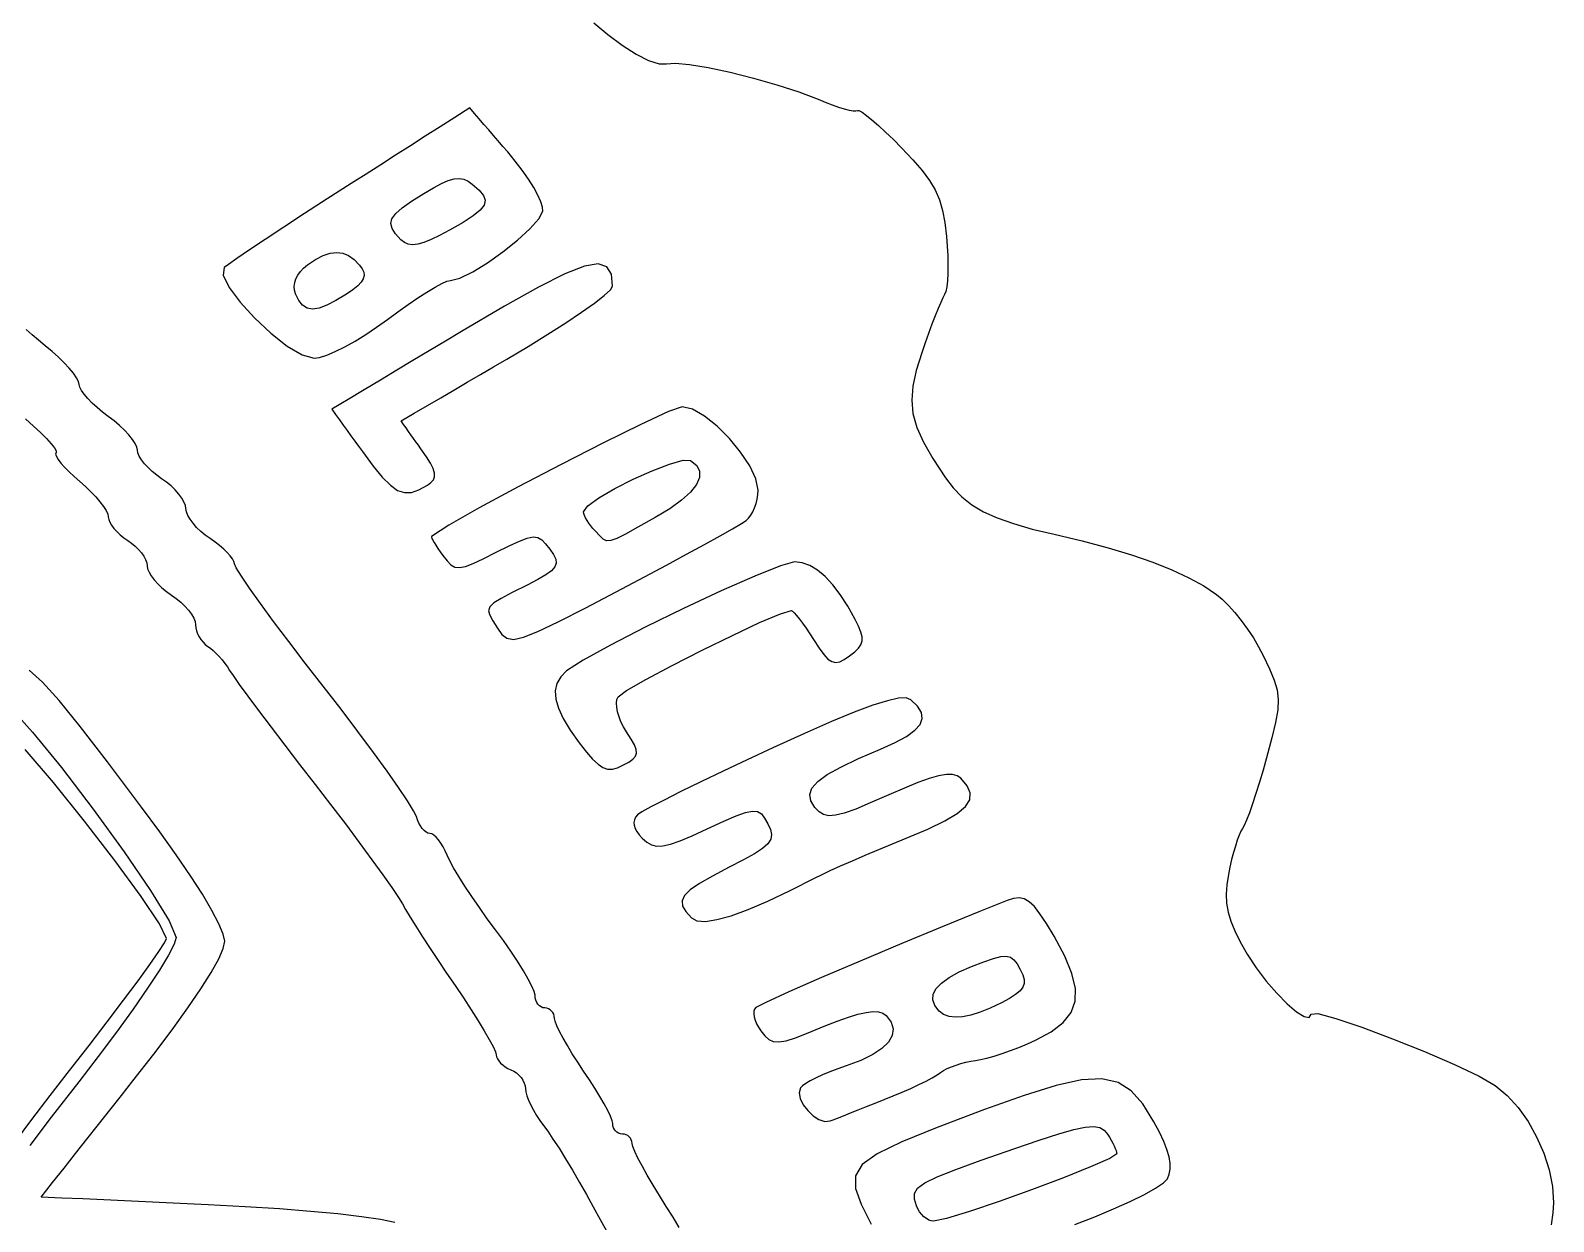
# Model space of a CAD drawing. Extents: x 7 to 348, y 3 to 340.
# Drawn here: x 286.73 to 331.05, y 244.68 to 279.35 of the extents above; entities that cross this region are included whole.
import ezdxf

# ---------------------------------------------------------------- set-up
doc = ezdxf.new("R2010")
doc.units = 0
doc.layers.get('0').update_dxf_attribs({"linetype": 'CONTINUOUS'})

msp = doc.modelspace()

# ---------------------------------------------------------------- linework, layer by layer
at = {"color": 7}
for points in [[(303.126662, 279.574466), (303.530607, 279.230197), (303.947167, 278.920413), (304.350999, 278.662645), (304.71673, 278.474431), (305.019047, 278.373311), (305.232604, 278.37681), (305.485052, 278.401194), (305.905987, 278.362347), (306.453949, 278.269984), (307.087369, 278.133811), (307.764702, 277.963535), (308.444491, 277.76887), (309.085135, 277.559517), (309.645177, 277.345189), (309.855433, 277.259653), (310.055951, 277.184241), (310.242049, 277.120292), (310.40904, 277.069139), (310.552183, 277.032123), (310.666821, 277.01059), (310.748214, 277.005848), (310.791677, 277.019254), (310.837933, 277.017278), (310.927341, 276.968251), (311.054623, 276.876684), (311.214502, 276.747017), (311.401756, 276.583692), (311.611081, 276.391154), (311.837253, 276.173846), (312.074969, 275.936206), (312.407229, 275.586705), (312.675849, 275.27518), (312.888588, 274.98641), (313.053123, 274.705184), (313.17716, 274.416287), (313.268374, 274.104505), (313.334499, 273.75462), (313.383239, 273.35142), (313.406663, 273.065933), (313.421056, 272.787682), (313.426419, 272.523603), (313.423314, 272.280647), (313.411743, 272.065751), (313.391987, 271.885857), (313.36433, 271.74791), (313.328826, 271.658849), (313.280905, 271.569847), (313.217546, 271.432072), (313.141459, 271.252452), (313.055353, 271.037918), (312.961994, 270.795399), (312.864063, 270.531823), (312.764297, 270.254125), (312.665435, 269.96923), (312.504201, 269.450864), (312.404661, 268.998256), (312.371331, 268.587557), (312.408782, 268.194907), (312.521473, 267.796455), (312.713977, 267.368346), (312.990809, 266.886722), (313.356512, 266.327733), (313.581979, 266.03125), (313.834738, 265.771665), (314.125314, 265.543517), (314.464178, 265.341338), (314.861801, 265.159672), (315.328681, 264.993051), (315.875289, 264.836017), (316.512095, 264.683103), (317.333418, 264.489547), (318.085682, 264.289993), (318.770522, 264.083838), (319.38952, 263.870484), (319.944369, 263.64932), (320.436677, 263.419752), (320.868054, 263.181176), (321.240136, 262.932987), (321.408086, 262.79323), (321.587721, 262.615402), (321.773479, 262.406792), (321.959831, 262.174681), (322.14113, 261.926356), (322.311818, 261.6691), (322.466363, 261.410197), (322.599149, 261.156934), (322.785839, 260.763115), (322.920515, 260.440171), (323.004279, 260.155706), (323.038117, 259.877322), (323.023159, 259.572629), (322.960337, 259.209225), (322.850722, 258.754718), (322.695415, 258.176715), (322.593448, 257.813851), (322.489929, 257.464192), (322.387736, 257.136193), (322.289692, 256.838299), (322.198704, 256.578962), (322.117621, 256.366629), (322.049295, 256.209751), (321.996633, 256.116775), (321.949868, 256.038603), (321.898476, 255.924153), (321.844148, 255.778899), (321.78855, 255.608312), (321.733376, 255.417872), (321.68029, 255.213049), (321.630985, 254.999319), (321.587128, 254.782155), (321.540138, 254.47963), (321.520665, 254.204099), (321.531389, 253.943797), (321.575077, 253.686963), (321.654523, 253.42183), (321.772548, 253.136638), (321.931863, 252.819618), (322.135288, 252.459012), (322.391377, 252.064028), (322.68438, 251.678769), (322.992397, 251.32375), (323.293557, 251.019495), (323.565901, 250.78652), (323.787558, 250.64535), (323.936628, 250.616501), (323.991182, 250.720495), (324.187467, 250.732009), (324.711921, 250.591166), (325.468079, 250.335405), (326.359393, 250.002168), (327.289343, 249.628901), (328.161382, 249.253046), (328.879017, 248.912046), (329.345727, 248.643342), (329.693595, 248.351685), (330.015271, 247.996161), (330.304521, 247.589284), (330.555134, 247.143565), (330.760874, 246.671512), (330.915532, 246.185635), (331.012899, 245.698449), (331.046737, 245.222461), (331.028957, 244.929724), (330.975589, 244.5853)], [(297.115174, 270.934547), (297.421046, 271.161264), (297.720089, 271.373143), (298.004766, 271.565517), (298.267572, 271.733721), (298.500998, 271.873097), (298.697481, 271.978978), (298.849542, 272.046697), (298.949618, 272.071589), (299.225208, 272.142856), (299.597403, 272.325248), (300.02655, 272.589015), (300.472941, 272.904416), (300.896923, 273.241699), (301.258845, 273.571121), (301.519026, 273.862933), (301.637785, 274.087387), (301.632422, 274.203408), (301.583824, 274.362105), (301.496109, 274.556392), (301.373455, 274.779192), (301.220011, 275.023425), (301.040038, 275.282005), (300.837656, 275.547853), (300.617072, 275.813884), (300.478726, 275.973743), (300.340353, 276.133602), (300.202007, 276.293459), (300.063662, 276.453318), (299.925288, 276.613177), (299.786943, 276.773033), (299.64857, 276.932892), (299.510224, 277.092751), (299.079412, 276.817715), (298.648572, 276.542681), (298.217759, 276.267644), (297.786919, 275.99261), (297.356107, 275.717573), (296.925266, 275.442536), (296.494454, 275.167502), (296.063614, 274.892465), (295.366214, 274.445439), (294.705899, 274.01868), (294.097766, 273.622217), (293.557, 273.266092), (293.098728, 272.960332), (292.738133, 272.71498), (292.490313, 272.540067), (292.370454, 272.445632), (292.341808, 272.22242), (292.510492, 271.871719), (292.828585, 271.442016), (293.248108, 270.981805), (293.721113, 270.539571), (294.19962, 270.163806), (294.635682, 269.903002), (294.981376, 269.80565), (295.141565, 269.828876), (295.349676, 269.895055), (295.596987, 269.999547), (295.87475, 270.137721), (296.174188, 270.30494), (296.486552, 270.496572), (296.80312, 270.707982), (297.115174, 270.934547)], [(297.509918, 273.256304), (297.349898, 273.43135), (297.250019, 273.58568), (297.214996, 273.72877), (297.249455, 273.870093), (297.35811, 274.01912), (297.545591, 274.185324), (297.81658, 274.378174), (298.175736, 274.607147), (298.452794, 274.772388), (298.687349, 274.897452), (298.886287, 274.983657), (299.056496, 275.032315), (299.204775, 275.044733), (299.338012, 275.022239), (299.463093, 274.966162), (299.586848, 274.877807), (299.782456, 274.702146), (299.908214, 274.548487), (299.959183, 274.40693), (299.93051, 274.267566), (299.817282, 274.120497), (299.614534, 273.95582), (299.317438, 273.76363), (298.921029, 273.534025), (298.633868, 273.378639), (298.387911, 273.259615), (298.178361, 273.176004), (298.000505, 273.126869), (297.849516, 273.111262), (297.720597, 273.128252), (297.608978, 273.176901), (297.509918, 273.256304)], [(294.444166, 271.679701), (294.414561, 271.788063), (294.406941, 271.898943), (294.42077, 272.010719), (294.455483, 272.121774), (294.510347, 272.230486), (294.584628, 272.335236), (294.677733, 272.434403), (294.788957, 272.526368), (295.028225, 272.685778), (295.248894, 272.799474), (295.45311, 272.86745), (295.643102, 272.889689), (295.820959, 272.866208), (295.988881, 272.796979), (296.148986, 272.681996), (296.303474, 272.521259), (296.382073, 272.412446), (296.427765, 272.311427), (296.439054, 272.214735), (296.4145, 272.118895), (296.35227, 272.020434), (296.250924, 271.915879), (296.108967, 271.801757), (295.924788, 271.674593), (295.615812, 271.484045), (295.350946, 271.348093), (295.125846, 271.266751), (294.936108, 271.240024), (294.777442, 271.267936), (294.645447, 271.350511), (294.535775, 271.487756), (294.444166, 271.679701)], [(298.278324, 266.110697), (298.38317, 266.187778), (298.453528, 266.268804), (298.488298, 266.359744), (298.485475, 266.466566), (298.446021, 266.595239), (298.367902, 266.751729), (298.250046, 266.942003), (298.091437, 267.172031), (298.019103, 267.273608), (297.94677, 267.375186), (297.874436, 267.476763), (297.802131, 267.578338), (297.729797, 267.679915), (297.657464, 267.781492), (297.58513, 267.88307), (297.512796, 267.984647), (297.897635, 268.209217), (298.282445, 268.433784), (298.667283, 268.658354), (299.052121, 268.882921), (299.436931, 269.107491), (299.821769, 269.332061), (300.206579, 269.556628), (300.591418, 269.781198), (301.209851, 270.148758), (301.786798, 270.504559), (302.309615, 270.83989), (302.765714, 271.146039), (303.142424, 271.414299), (303.42713, 271.635962), (303.607244, 271.802315), (303.670067, 271.904652), (303.631995, 272.254235), (303.500282, 272.472616), (303.248709, 272.55194), (302.851058, 272.484353), (302.281138, 272.261996), (301.512704, 271.877014), (300.519564, 271.321553), (299.275472, 270.587758), (298.803427, 270.305005), (298.331382, 270.022252), (297.859337, 269.739502), (297.387292, 269.456749), (296.915219, 269.173997), (296.443174, 268.891247), (295.971129, 268.608494), (295.499084, 268.325741), (295.610054, 268.171216), (295.721024, 268.016691), (295.831994, 267.862166), (295.942964, 267.707641), (296.053962, 267.553113), (296.164931, 267.398587), (296.275901, 267.244062), (296.386871, 267.089537), (296.700363, 266.666785), (296.968108, 266.342117), (297.201957, 266.109408), (297.413793, 265.962525), (297.615384, 265.895345), (297.818612, 265.901723), (298.035303, 265.975552), (298.278324, 266.110697)], [(305.607353, 244.51065), (305.428876, 244.80257), (305.231602, 245.115478), (305.03145, 245.434036), (304.844704, 245.742141), (304.675484, 246.032271), (304.527853, 246.296897), (304.405933, 246.528503), (304.313788, 246.719556), (304.255509, 246.862538), (304.235189, 246.949922), (304.229544, 247.005515), (304.213175, 247.057376), (304.187211, 247.104374), (304.152695, 247.14537), (304.11087, 247.179234), (304.062948, 247.204831), (304.01006, 247.221031), (303.953333, 247.226667), (303.896635, 247.232819), (303.843746, 247.250486), (303.795825, 247.278398), (303.754028, 247.315344), (303.719484, 247.360073), (303.69352, 247.411347), (303.677151, 247.46793), (303.671506, 247.52858), (303.654291, 247.614347), (303.604761, 247.742916), (303.526444, 247.907996), (303.422868, 248.103303), (303.297421, 248.322552), (303.153628, 248.559458), (302.994963, 248.807735), (302.824444, 249.061111), (302.654377, 249.314473), (302.495712, 249.56275), (302.35192, 249.799656), (302.2265, 250.018906), (302.122896, 250.214212), (302.04458, 250.379292), (301.99505, 250.507861), (301.977834, 250.593629), (301.97219, 250.654278), (301.955821, 250.710861), (301.929856, 250.762135), (301.895341, 250.806864), (301.853515, 250.84381), (301.805594, 250.871722), (301.752706, 250.889389), (301.695556, 250.895556), (301.638857, 250.903147), (301.585969, 250.924935), (301.538047, 250.959372), (301.49625, 251.004934), (301.461706, 251.060097), (301.435742, 251.123334), (301.419373, 251.193114), (301.413728, 251.267914), (301.390304, 251.373996), (301.322768, 251.533431), (301.216004, 251.738407), (301.074723, 251.981106), (300.903668, 252.253722), (300.707608, 252.548438), (300.491229, 252.85744), (300.259298, 253.172914), (300.022288, 253.49375), (299.791318, 253.818113), (299.572172, 254.13712), (299.370581, 254.441873), (299.192329, 254.723482), (299.043175, 254.97306), (298.928875, 255.181712), (298.855186, 255.340553), (298.799814, 255.468112), (298.738064, 255.587111), (298.671968, 255.69495), (298.603642, 255.789021), (298.535118, 255.866722), (298.468514, 255.925447), (298.405889, 255.962593), (298.349331, 255.975547), (298.295116, 255.985622), (298.239236, 256.014514), (298.1833, 256.060188), (298.128944, 256.120621), (298.077721, 256.19379), (298.031267, 256.277663), (297.991135, 256.370218), (297.95899, 256.46943), (297.879403, 256.635972), (297.703381, 256.921494), (297.442015, 257.310444), (297.106453, 257.787267), (296.707842, 258.336401), (296.257303, 258.942295), (295.765982, 259.589391), (295.244972, 260.262133), (294.726699, 260.930246), (294.243224, 261.564072), (293.805074, 262.148989), (293.42286, 262.670369), (293.107166, 263.113585), (292.868548, 263.464015), (292.717643, 263.707031), (292.664981, 263.828008), (292.650587, 263.89109), (292.609298, 263.968179), (292.544048, 264.056286), (292.457717, 264.15242), (292.35321, 264.253585), (292.233378, 264.356794), (292.101157, 264.459051), (291.959425, 264.557366), (291.817693, 264.658608), (291.685472, 264.769244), (291.56564, 264.885701), (291.461134, 265.004395), (291.374802, 265.121751), (291.309552, 265.234189), (291.268263, 265.338125), (291.253333, 265.43), (291.23894, 265.521861), (291.197651, 265.625797), (291.132401, 265.738235), (291.046069, 265.855588), (290.941562, 265.974285), (290.821731, 266.090741), (290.68951, 266.201378), (290.547778, 266.30262), (290.406046, 266.403071), (290.273825, 266.511447), (290.153993, 266.624328), (290.049486, 266.738292), (289.963154, 266.849919), (289.897905, 266.955789), (289.856616, 267.052481), (289.842222, 267.136575), (289.825007, 267.223539), (289.775477, 267.328452), (289.69716, 267.447324), (289.593584, 267.576153), (289.468137, 267.710945), (289.324344, 267.847699), (289.165679, 267.982421), (288.995556, 268.111111), (288.825488, 268.239026), (288.666823, 268.371518), (288.523031, 268.504749), (288.397611, 268.634879), (288.294008, 268.758063), (288.215691, 268.870464), (288.166161, 268.96824), (288.148945, 269.04755), (288.128908, 269.130642), (288.071108, 269.239255), (287.979753, 269.368789), (287.858906, 269.514645), (287.712573, 269.672218), (287.54482, 269.836911), (287.359711, 270.004125), (287.16128, 270.169253), (286.962794, 270.33165), (286.777486, 270.491026), (286.609395, 270.643336)], [(307.551667, 265.086267), (307.622533, 265.153264), (307.688657, 265.23976), (307.748545, 265.342144), (307.800812, 265.456811), (307.843992, 265.580148), (307.876617, 265.708548), (307.89722, 265.838404), (307.904275, 265.966104), (307.838574, 266.295152), (307.65925, 266.67561), (307.393058, 267.078104), (307.066724, 267.473275), (306.707004, 267.831751), (306.340595, 268.124161), (305.99428, 268.321147), (305.694729, 268.393333), (305.299279, 268.254469), (304.491559, 267.883544), (303.404016, 267.349049), (302.16904, 266.719485), (300.918993, 266.063346), (299.786266, 265.449126), (298.903249, 264.945326), (298.402361, 264.620437), (298.399539, 264.602347), (298.412521, 264.565263), (298.43905, 264.511434), (298.477855, 264.443123), (298.527555, 264.362582), (298.586793, 264.27207), (298.654216, 264.173843), (298.728497, 264.070163), (298.85211, 263.909017), (298.963814, 263.795267), (299.079666, 263.729837), (299.215697, 263.713666), (299.388022, 263.747662), (299.612699, 263.832766), (299.905759, 263.969904), (300.284444, 264.16), (300.662142, 264.350187), (300.955343, 264.487378), (301.180105, 264.572496), (301.352599, 264.60647), (301.488941, 264.590214), (301.605244, 264.524668), (301.717625, 264.410749), (301.842198, 264.249383), (301.949048, 264.09219), (302.012406, 263.959481), (302.027082, 263.842861), (301.987514, 263.733938), (301.888511, 263.62432), (301.724737, 263.505609), (301.490888, 263.369417), (301.181629, 263.20735), (300.744834, 262.985321), (300.426346, 262.817252), (300.214058, 262.685397), (300.095864, 262.572009), (300.059598, 262.459343), (300.093182, 262.329656), (300.184453, 262.1652), (300.321303, 261.94823), (300.446694, 261.768765), (300.587664, 261.656858), (300.783075, 261.62484), (301.071901, 261.685044), (301.492976, 261.849799), (302.085276, 262.131437), (302.887719, 262.542288), (303.939166, 263.094682), (304.601203, 263.44571), (305.232731, 263.783911), (305.818935, 264.101112), (306.345026, 264.389148), (306.796186, 264.639848), (307.157543, 264.845046), (307.414366, 264.996574), (307.551667, 265.086267)], [(286.585214, 268.040069), (286.817878, 267.834425), (287.023138, 267.642508), (287.196338, 267.469218), (287.332736, 267.319448), (287.427704, 267.198101), (287.476472, 267.110073), (287.47365, 267.060264), (287.462361, 267.017682), (287.484656, 266.950369), (287.537573, 266.861768), (287.618373, 266.755328), (287.724235, 266.634492), (287.852335, 266.502708), (287.999825, 266.36342), (288.163881, 266.22008), (288.330815, 266.072873), (288.486573, 265.922505), (288.627685, 265.773203), (288.750818, 265.629188), (288.852503, 265.494684), (288.929352, 265.373913), (288.977951, 265.271099), (288.994884, 265.190465), (289.006455, 265.11691), (289.039475, 265.034379), (289.091686, 264.945677), (289.160746, 264.853602), (289.244368, 264.760957), (289.340211, 264.670544), (289.445988, 264.585158), (289.559385, 264.507606), (289.672782, 264.428866), (289.778559, 264.340082), (289.874401, 264.244293), (289.958024, 264.144536), (290.027083, 264.04385), (290.079295, 263.945278), (290.112315, 263.851854), (290.123886, 263.766623), (290.138279, 263.679148), (290.179568, 263.579304), (290.244818, 263.470575), (290.33115, 263.356455), (290.435657, 263.240434), (290.555488, 263.125996), (290.687709, 263.016637), (290.829441, 262.915842), (290.971173, 262.814755), (291.103394, 262.704556), (291.223226, 262.588797), (291.327733, 262.47102), (291.414065, 262.354778), (291.479314, 262.243619), (291.520603, 262.141091), (291.534997, 262.05074), (291.542052, 261.965218), (291.562655, 261.87653), (291.595279, 261.787252), (291.638459, 261.699963), (291.690727, 261.617241), (291.750615, 261.541662), (291.816739, 261.475803), (291.887605, 261.422245), (291.964229, 261.367243), (292.046863, 261.297241), (292.132856, 261.215114), (292.219668, 261.123725), (292.304645, 261.025943), (292.385191, 260.924637), (292.45871, 260.822676), (292.522605, 260.722927), (292.62429, 260.56974), (292.806154, 260.314625), (293.057981, 259.971186), (293.369554, 259.553031), (293.730714, 259.073767), (294.131215, 258.547002), (294.560899, 257.986342), (295.009519, 257.405396), (295.459269, 256.821182), (295.892169, 256.251164), (296.297807, 255.709605), (296.665712, 255.210771), (296.98547, 254.768921), (297.246667, 254.398321), (297.43886, 254.113229), (297.551636, 253.927913), (297.643838, 253.764955), (297.777131, 253.543947), (297.945138, 253.274656), (298.14165, 252.966854), (298.360315, 252.630309), (298.59487, 252.274794), (298.838993, 251.910078), (299.086389, 251.54593), (299.326898, 251.189252), (299.551293, 250.845948), (299.754634, 250.524288), (299.932011, 250.232538), (300.078513, 249.978967), (300.189228, 249.771844), (300.259276, 249.619436), (300.283829, 249.530013), (300.292578, 249.472959), (300.317414, 249.413323), (300.356558, 249.352871), (300.408346, 249.293362), (300.471055, 249.236564), (300.542966, 249.184235), (300.622298, 249.138145), (300.707332, 249.100051), (300.792365, 249.059374), (300.871698, 249.005876), (300.943608, 248.941837), (301.006318, 248.869546), (301.058106, 248.79128), (301.09725, 248.709323), (301.122086, 248.62596), (301.130835, 248.543472), (301.141559, 248.450561), (301.172349, 248.337331), (301.221033, 248.208152), (301.285436, 248.067405), (301.363414, 247.91947), (301.452794, 247.768718), (301.55143, 247.61953), (301.657179, 247.476282), (301.781752, 247.306517), (301.934349, 247.081332), (302.109073, 246.81043), (302.29994, 246.503516), (302.501023, 246.170302), (302.706397, 245.820487), (302.910076, 245.463781), (303.106164, 245.109889), (303.31086, 244.735174), (303.539234, 244.318783)], [(303.163111, 264.780889), (303.095067, 264.853431), (303.031624, 264.929826), (302.974107, 265.007781), (302.923928, 265.084997), (302.882498, 265.159182), (302.851171, 265.228036), (302.831415, 265.289267), (302.824642, 265.340578), (302.945828, 265.509846), (303.267985, 265.743732), (303.728882, 266.012425), (304.266431, 266.286115), (304.818457, 266.534985), (305.32276, 266.729227), (305.717222, 266.839025), (305.93967, 266.834566), (306.115071, 266.687441), (306.20129, 266.519558), (306.198468, 266.332623), (306.109568, 266.128342), (305.934674, 265.908423), (305.674889, 265.674571), (305.331227, 265.428493), (304.904789, 265.171899), (304.407288, 264.892118), (304.04514, 264.690753), (303.790632, 264.561585), (303.616078, 264.498387), (303.493678, 264.494944), (303.395747, 264.545027), (303.294542, 264.642414), (303.163111, 264.780889)], [(304.070117, 258.936408), (303.984378, 259.080406), (303.912439, 259.2278), (303.855318, 259.374428), (303.814028, 259.516138), (303.789475, 259.648762), (303.782702, 259.768145), (303.794837, 259.870126), (303.826785, 259.950548), (304.075987, 260.136129), (304.632473, 260.457521), (305.396985, 260.865236), (306.270406, 261.309787), (307.153536, 261.741694), (307.947201, 262.111465), (308.552201, 262.369619), (308.869419, 262.466667), (308.902128, 262.449366), (308.953803, 262.399777), (309.021847, 262.321379), (309.10355, 262.217645), (309.196317, 262.092059), (309.297493, 261.948092), (309.404427, 261.789223), (309.514466, 261.61893), (309.677252, 261.36979), (309.814976, 261.182206), (309.935711, 261.052572), (310.047442, 260.977281), (310.158299, 260.952728), (310.27624, 260.975306), (310.409364, 261.041394), (310.565687, 261.147393), (310.712076, 261.261699), (310.820195, 261.366785), (310.891118, 261.469849), (310.925944, 261.57809), (310.925746, 261.698709), (310.891626, 261.8389), (310.824654, 262.005866), (310.725933, 262.206802), (310.511134, 262.593294), (310.293314, 262.930296), (310.073181, 263.217183), (309.851411, 263.453321), (309.628625, 263.638081), (309.4055, 263.770835), (309.182742, 263.850947), (308.960972, 263.877786), (308.557366, 263.766492), (307.810803, 263.467898), (306.832, 263.034947), (305.731728, 262.52058), (304.620704, 261.977734), (303.609643, 261.459348), (302.809289, 261.018364), (302.330358, 260.707722), (302.159726, 260.535807), (302.050027, 260.343678), (302.001738, 260.128568), (302.015285, 259.8877), (302.091316, 259.618299), (302.230226, 259.317594), (302.432494, 258.982808), (302.69863, 258.611167), (302.907954, 258.345438), (303.087447, 258.140231), (303.244843, 257.99161), (303.387816, 257.895638), (303.523989, 257.848374), (303.661064, 257.845834), (303.806719, 257.884176), (303.96863, 257.959411), (304.137116, 258.053922), (304.259178, 258.138038), (304.335773, 258.220901), (304.367833, 258.311653), (304.356262, 258.419433), (304.302132, 258.553387), (304.206317, 258.722653), (304.070117, 258.936408)], [(297.331186, 244.648259), (296.912623, 244.734551), (296.357802, 244.818563), (295.676941, 244.899205), (294.880284, 244.9754), (293.977991, 245.046063), (292.980279, 245.110107), (291.897364, 245.166453), (291.289966, 245.194675), (290.682539, 245.222897), (290.075112, 245.25112), (289.467713, 245.279342), (288.860315, 245.307564), (288.252888, 245.335786), (287.645461, 245.364008), (287.038062, 245.392231), (287.372072, 245.814537), (287.706082, 246.236843), (288.040092, 246.659149), (288.374102, 247.081458), (288.708112, 247.503764), (289.042122, 247.92607), (289.376132, 248.348376), (289.710142, 248.770682), (290.319601, 249.552629), (290.854469, 250.262703), (291.312685, 250.897774), (291.692245, 251.454706), (291.991006, 251.930357), (292.20699, 252.321599), (292.338054, 252.625296), (292.382222, 252.838311), (292.339748, 253.046964), (292.215006, 253.348609), (292.012031, 253.736695), (291.734917, 254.204682), (291.387671, 254.746021), (290.974357, 255.35417), (290.49901, 256.022582), (289.965694, 256.744716), (288.969478, 258.063805), (288.180865, 259.084366), (287.562657, 259.844193), (287.077658, 260.381098), (286.688728, 260.732885)], [(309.563798, 254.681581), (309.751222, 254.775188), (310.001271, 254.892776), (310.303023, 255.029603), (310.645697, 255.180939), (311.0184, 255.34204), (311.410294, 255.508173), (311.810569, 255.674597), (312.208333, 255.836578), (312.839806, 256.102719), (313.3344, 256.340669), (313.698749, 256.55776), (313.939513, 256.761319), (314.063408, 256.958674), (314.076955, 257.157158), (313.987039, 257.364095), (313.800208, 257.586816), (313.697846, 257.65572), (313.559472, 257.689759), (313.380233, 257.687784), (313.155274, 257.64871), (312.879768, 257.57139), (312.548891, 257.454696), (312.157759, 257.297507), (311.701575, 257.098693), (311.166877, 256.862679), (310.74185, 256.686716), (310.409675, 256.567937), (310.153643, 256.50348), (309.957018, 256.49047), (309.802982, 256.526053), (309.674853, 256.607361), (309.55584, 256.731522), (309.435218, 256.922818), (309.403722, 257.108096), (309.468153, 257.293406), (309.635342, 257.484793), (309.912032, 257.688294), (310.305055, 257.909966), (310.821183, 258.155844), (311.467246, 258.431975), (311.892781, 258.621296), (312.224843, 258.802248), (312.465099, 258.977615), (312.61527, 259.150177), (312.677076, 259.322711), (312.652241, 259.497999), (312.542428, 259.678822), (312.34936, 259.867959), (312.212115, 259.918711), (311.986337, 259.91047), (311.664068, 259.840476), (311.237404, 259.705955), (310.69836, 259.504146), (310.039032, 259.232284), (309.251463, 258.887601), (308.327693, 258.467329), (307.585166, 258.121872), (306.881812, 257.78933), (306.233774, 257.477709), (305.657194, 257.195024), (305.168244, 256.949284), (304.783067, 256.748509), (304.517834, 256.6007), (304.388689, 256.51388), (304.335095, 256.448422), (304.302301, 256.375958), (304.290166, 256.297309), (304.29835, 256.213283), (304.326883, 256.124702), (304.375538, 256.032378), (304.444118, 255.937125), (304.532453, 255.839762), (304.6649, 255.722264), (304.798843, 255.643956), (304.948336, 255.606852), (305.127519, 255.612976), (305.350474, 255.664327), (305.631314, 255.762921), (305.984092, 255.910783), (306.422975, 256.109922), (306.900298, 256.329036), (307.266142, 256.487538), (307.539616, 256.586959), (307.739796, 256.628827), (307.885818, 256.614659), (307.996788, 256.546011), (308.091784, 256.424399), (308.18994, 256.251352), (308.265181, 256.086774), (308.295096, 255.942555), (308.27139, 255.809519), (308.186046, 255.67848), (308.030795, 255.540259), (307.797369, 255.385674), (307.47764, 255.205543), (307.063338, 254.990687), (306.570775, 254.734147), (306.194799, 254.518569), (305.92776, 254.33379), (305.762124, 254.169638), (305.690214, 254.015946), (305.704607, 253.862541), (305.79743, 253.699256), (305.961232, 253.515921), (306.121364, 253.433337), (306.368337, 253.417251), (306.700202, 253.467029), (307.114984, 253.582035), (307.610679, 253.761627), (308.18534, 254.005167), (308.836991, 254.312019), (309.563798, 254.681581)], [(286.140737, 259.649318), (286.793573, 258.926756), (287.633466, 257.891232), (288.555599, 256.683493), (289.455211, 255.444272), (290.227512, 254.314317), (290.767742, 253.434365), (290.971111, 252.945155), (290.913171, 252.754457), (290.747168, 252.433768), (290.484701, 252.000314), (290.137398, 251.471331), (289.716944, 250.86404), (289.234965, 250.195673), (288.703089, 249.483457), (288.132972, 248.744624), (287.335355, 247.720194), (286.707665, 246.894361)], [(286.291556, 247.004913), (286.770854, 247.649368), (287.299739, 248.344831), (287.866667, 249.07507), (288.433595, 249.802921), (288.962479, 250.491543), (289.441777, 251.125177), (289.859861, 251.688069), (290.205188, 252.164458), (290.466187, 252.538588), (290.631287, 252.794697), (290.688889, 252.917031), (290.487326, 253.344339), (289.952458, 254.14478), (289.18916, 255.185573), (288.302164, 256.333935), (287.396287, 257.457087), (286.576375, 258.422247)], [(311.573333, 248.228149), (311.835998, 248.33422), (312.095614, 248.444456), (312.345437, 248.55564), (312.578806, 248.664552), (312.788949, 248.76797), (312.969148, 248.862681), (313.112686, 248.945456), (313.212819, 249.013085), (313.300138, 249.071929), (313.406931, 249.129522), (313.529049, 249.184417), (313.66237, 249.235158), (313.802691, 249.280291), (313.945919, 249.318362), (314.087849, 249.347919), (314.224388, 249.367506), (314.375913, 249.391861), (314.56091, 249.435064), (314.772153, 249.494709), (315.002474, 249.568386), (315.244762, 249.653682), (315.49182, 249.748192), (315.736478, 249.849502), (315.971569, 249.955202), (316.43416, 250.204712), (316.780108, 250.470168), (317.011332, 250.762104), (317.129696, 251.091042), (317.137034, 251.467513), (317.035265, 251.902045), (316.826251, 252.405162), (316.511855, 252.987395), (316.291496, 253.353655), (316.104242, 253.637934), (315.940779, 253.847326), (315.791765, 253.988934), (315.647804, 254.069856), (315.499637, 254.097203), (315.337839, 254.07804), (315.153096, 254.019496), (314.320259, 253.692211), (313.262377, 253.261709), (312.080261, 252.770807), (310.874636, 252.26233), (309.74634, 251.779089), (308.796069, 251.363915), (308.124662, 251.059617), (307.832845, 250.909023), (307.797426, 250.86187), (307.778517, 250.79853), (307.775412, 250.721774), (307.78783, 250.634373), (307.814924, 250.539095), (307.856128, 250.438711), (307.910907, 250.335988), (307.978584, 250.233699), (308.097484, 250.082533), (308.212518, 249.976654), (308.341691, 249.91732), (308.502897, 249.905777), (308.71414, 249.943281), (308.993314, 250.031081), (309.358425, 250.170428), (309.827394, 250.362573), (310.203286, 250.512947), (310.529309, 250.630377), (310.808765, 250.715436), (311.044985, 250.768708), (311.241299, 250.790778), (311.401037, 250.782198), (311.527472, 250.74357), (311.623992, 250.67547), (311.771115, 250.482783), (311.831284, 250.288476), (311.806167, 250.094671), (311.697455, 249.903488), (311.506814, 249.717055), (311.235937, 249.537494), (310.886489, 249.366921), (310.460192, 249.207466), (310.221461, 249.124704), (309.992804, 249.037839), (309.779614, 248.949458), (309.587307, 248.862159), (309.421389, 248.77853), (309.28722, 248.701165), (309.190249, 248.632653), (309.135921, 248.575587), (309.097228, 248.430398), (309.128866, 248.259879), (309.216524, 248.080129), (309.345951, 247.907243), (309.502838, 247.757312), (309.672962, 247.646433), (309.841985, 247.590699), (309.995683, 247.606193), (310.083398, 247.641082), (310.215308, 247.693318), (310.385008, 247.760349), (310.585979, 247.839625), (310.811757, 247.928596), (311.055851, 248.024706), (311.311854, 248.125409), (311.573333, 248.228149)], [(313.172602, 250.801482), (313.043655, 250.966258), (312.985771, 251.131149), (312.998753, 251.295761), (313.082178, 251.459695), (313.23582, 251.62256), (313.459396, 251.783954), (313.752625, 251.943489), (314.115224, 252.100763), (314.471812, 252.238123), (314.749378, 252.33481), (314.96175, 252.389953), (315.122842, 252.402681), (315.246427, 252.372137), (315.346447, 252.297444), (315.436702, 252.177739), (315.531077, 252.012156), (315.604003, 251.858185), (315.642808, 251.724933), (315.645631, 251.606789), (315.606515, 251.498148), (315.523598, 251.393393), (315.393719, 251.286916), (315.213661, 251.17311), (314.980207, 251.046361), (314.657034, 250.890072), (314.361435, 250.769653), (314.093521, 250.685128), (313.853407, 250.636507), (313.641288, 250.623807), (313.457251, 250.647062), (313.301465, 250.706278), (313.172602, 250.801482)], [(317.116742, 244.58934), (317.7032, 244.820505), (318.245123, 245.048642), (318.728852, 245.267359), (319.140896, 245.470262), (319.467597, 245.650961), (319.695407, 245.803062), (319.810723, 245.920173), (319.867393, 246.05376), (319.895333, 246.203038), (319.892511, 246.370828), (319.86062, 246.559939), (319.797882, 246.773184), (319.703648, 247.013374), (319.577212, 247.283328), (319.417954, 247.585854), (319.096277, 248.107135), (318.760179, 248.487034), (318.374832, 248.72803), (317.905328, 248.832596), (317.31681, 248.803214), (316.574424, 248.642361), (315.643316, 248.35251), (314.488604, 247.936142), (313.107522, 247.414398), (312.079753, 247.000017), (311.367001, 246.65432), (310.930996, 246.338618), (310.733412, 246.014229), (310.736234, 245.642469), (310.900657, 245.184653), (311.188636, 244.602096)], [(312.51113, 245.138482), (312.450536, 245.331931), (312.450536, 245.496156), (312.54271, 245.647961), (312.75449, 245.804145), (313.11469, 245.981508), (313.652126, 246.196852), (314.395584, 246.466975), (315.373907, 246.808684), (316.083611, 247.050814), (316.649072, 247.232839), (317.089141, 247.357686), (317.422671, 247.428278), (317.668571, 247.447554), (317.845666, 247.418425), (317.972863, 247.343823), (318.068988, 247.226672), (318.122836, 247.138526), (318.173241, 247.050281), (318.219102, 246.964299), (318.259291, 246.882945), (318.292678, 246.808577), (318.318078, 246.743559), (318.334446, 246.690247), (318.340655, 246.651007), (318.133024, 246.51569), (317.578317, 246.26927), (316.784567, 245.95155), (315.859781, 245.602342), (314.911938, 245.261443), (314.0491, 244.968663), (313.379245, 244.763804), (313.010409, 244.686672), (312.941067, 244.695901), (312.869524, 244.722317), (312.797867, 244.764103), (312.72813, 244.819387), (312.662344, 244.886322), (312.602598, 244.963053), (312.550951, 245.047722), (312.51113, 245.138482)]]:
    msp.add_lwpolyline(points, dxfattribs=at)

doc.saveas('drawing.dxf')
